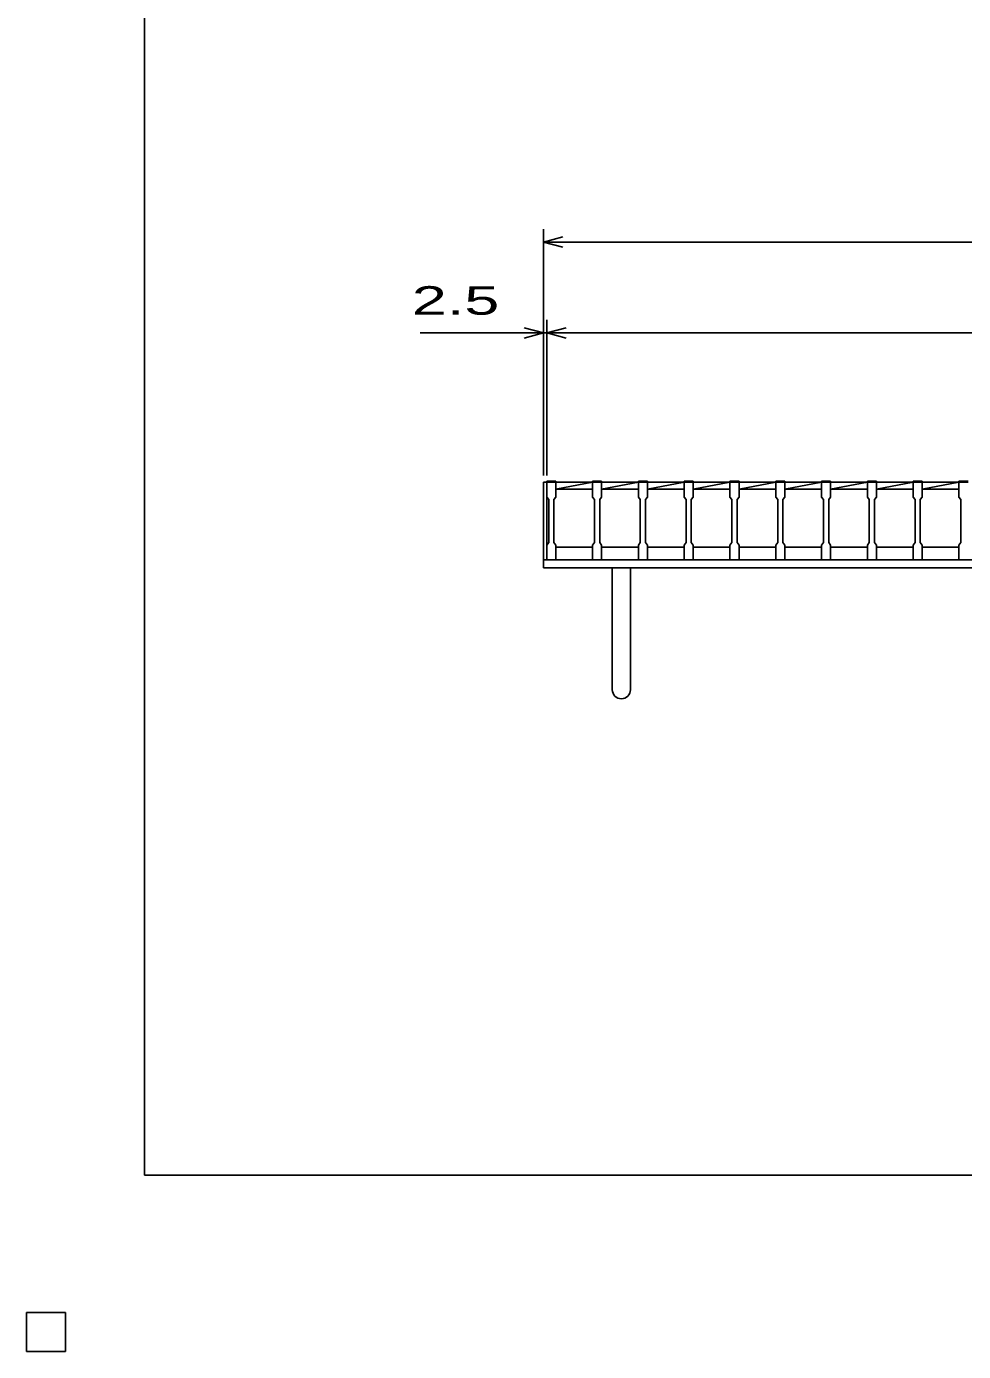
# Model space of a CAD drawing. Units: millimetres, scale not verified. Extents: x -1820 to 1731, y -1282 to 1054.
# Drawn here: x -1820 to -1098, y -1282 to -261 of the extents above; entities that cross this region are included whole.
import ezdxf
from ezdxf.enums import TextEntityAlignment as Align

# ---------------------------------------------------------------- set-up
doc = ezdxf.new("R2010")
doc.units = ezdxf.units.MM
doc.header["$LTSCALE"] = 10
for name, color, linetype, lineweight in [('0_2', 150, 'Continuous', 25), ('16', 3, 'Continuous', 25), ('19', 6, 'Continuous', 25), ('22', 4, 'Continuous', 25), ('24', 2, 'Continuous', 25), ('32', 4, 'Continuous', 25)]:
    doc.layers.add(name, color=color, linetype=linetype, lineweight=lineweight)
doc.styles.add('ベクトル', font='')
doc.styles.get('ベクトル').set_extended_font_data('ベクトル')

msp = doc.modelspace()

# ---------------------------------------------------------------- linework, layer by layer
at = {"layer": '0_2'}
for p, q in [((-1729, -1146.5), (-1729, 1053.5)), ((1731, -1146.5), (-1729, -1146.5)), ((-1790, -1252.5), (-1820, -1252.5)), ((-1820, -1252.5), (-1820, -1282.5)), ((-1790, -1252.5), (-1820, -1252.5)), ((-1820, -1252.5), (-1820, -1282.5)), ((-1790, -1252.5), (-1820, -1252.5)), ((-1820, -1252.5), (-1820, -1282.5)), ((-1790, -1252.5), (-1820, -1252.5)), ((-1820, -1252.5), (-1820, -1282.5)), ((-1790, -1252.5), (-1820, -1252.5)), ((-1820, -1252.5), (-1820, -1282.5)), ((-1790, -1282.5), (-1790, -1252.5)), ((-1790, -1282.5), (-1790, -1252.5)), ((-1790, -1282.5), (-1790, -1252.5)), ((-1790, -1282.5), (-1790, -1252.5)), ((-1790, -1282.5), (-1790, -1252.5)), ((-1820, -1282.5), (-1790, -1282.5)), ((-1820, -1282.5), (-1790, -1282.5)), ((-1820, -1282.5), (-1790, -1282.5)), ((-1820, -1282.5), (-1790, -1282.5)), ((-1820, -1282.5), (-1790, -1282.5))]:
    msp.add_line(p, q, dxfattribs=at)
at = {"layer": '16'}
for p, q in [((-1419, -612.5), (-1419, -611.8)), ((-1419, -611.8), (-1412, -611.8)), ((-1419, -612.5), (-1419, -624)), ((-1412, -612.5), (-1419, -612.5)), ((-1419, -612.5), (-1419, -662.5)), ((-1412, -611.8), (-1412, -612.5)), ((-1412, -624), (-1412, -612.5)), ((-1412, -612.5), (-1383.7, -612.5)), ((-1412, -618), (-1383.7, -612.5)), ((-1383.7, -612.5), (-1383.7, -611.8)), ((-1383.7, -611.8), (-1376.7, -611.8)), ((-1383.7, -612.5), (-1383.7, -624)), ((-1376.7, -612.5), (-1383.7, -612.5)), ((-1376.7, -611.8), (-1376.7, -612.5)), ((-1376.7, -624), (-1376.7, -612.5)), ((-1376.7, -612.5), (-1348.4, -612.5)), ((-1376.7, -618), (-1348.4, -612.5)), ((-1348.4, -612.5), (-1348.4, -611.8)), ((-1348.4, -611.8), (-1341.4, -611.8)), ((-1348.4, -612.5), (-1348.4, -624)), ((-1341.4, -612.5), (-1348.4, -612.5)), ((-1341.4, -611.8), (-1341.4, -612.5)), ((-1341.4, -624), (-1341.4, -612.5)), ((-1341.4, -612.5), (-1313.1, -612.5)), ((-1341.4, -618), (-1313.1, -612.5)), ((-1313.1, -612.5), (-1313.1, -611.8)), ((-1313.1, -611.8), (-1306.1, -611.8)), ((-1313.1, -612.5), (-1313.1, -624)), ((-1306.1, -612.5), (-1313.1, -612.5)), ((-1306.1, -611.8), (-1306.1, -612.5)), ((-1306.1, -624), (-1306.1, -612.5)), ((-1306.1, -612.5), (-1277.8, -612.5)), ((-1306.1, -618), (-1277.8, -612.5)), ((-1277.8, -612.5), (-1277.8, -611.8)), ((-1277.8, -611.8), (-1270.8, -611.8)), ((-1277.8, -612.5), (-1277.8, -624)), ((-1270.8, -612.5), (-1277.8, -612.5)), ((-1270.8, -611.8), (-1270.8, -612.5)), ((-1270.8, -624), (-1270.8, -612.5)), ((-1270.8, -612.5), (-1242.5, -612.5)), ((-1270.8, -618), (-1242.5, -612.5)), ((-1242.5, -612.5), (-1242.5, -611.8)), ((-1242.5, -611.8), (-1235.5, -611.8)), ((-1242.5, -612.5), (-1242.5, -624)), ((-1235.5, -612.5), (-1242.5, -612.5)), ((-1235.5, -611.8), (-1235.5, -612.5)), ((-1235.5, -624), (-1235.5, -612.5)), ((-1235.5, -612.5), (-1207.2, -612.5)), ((-1235.5, -618), (-1207.2, -612.5)), ((-1207.2, -612.5), (-1207.2, -611.8)), ((-1207.2, -611.8), (-1200.2, -611.8)), ((-1207.2, -612.5), (-1207.2, -624)), ((-1200.2, -612.5), (-1207.2, -612.5)), ((-1200.2, -611.8), (-1200.2, -612.5)), ((-1200.2, -624), (-1200.2, -612.5)), ((-1200.2, -612.5), (-1171.9, -612.5)), ((-1200.2, -618), (-1171.9, -612.5)), ((-1171.9, -612.5), (-1171.9, -611.8)), ((-1171.9, -611.8), (-1164.9, -611.8)), ((-1171.9, -612.5), (-1171.9, -624)), ((-1164.9, -612.5), (-1171.9, -612.5)), ((-1164.9, -611.8), (-1164.9, -612.5)), ((-1164.9, -624), (-1164.9, -612.5)), ((-1164.9, -612.5), (-1136.6, -612.5)), ((-1164.9, -618), (-1136.6, -612.5)), ((-1136.6, -612.5), (-1136.6, -611.8)), ((-1136.6, -611.8), (-1129.6, -611.8)), ((-1136.6, -612.5), (-1136.6, -624)), ((-1129.6, -612.5), (-1136.6, -612.5)), ((-1129.6, -611.8), (-1129.6, -612.5)), ((-1129.6, -624), (-1129.6, -612.5)), ((-1129.6, -612.5), (-1101.3, -612.5)), ((-1129.6, -618), (-1101.3, -612.5)), ((-1101.3, -612.5), (-1101.3, -611.8)), ((-1101.3, -611.8), (-1094.3, -611.8)), ((-1101.3, -612.5), (-1101.3, -624)), ((-1094.3, -612.5), (-1101.3, -612.5)), ((-1412, -618), (-1383.7, -618)), ((-1376.7, -618), (-1348.4, -618)), ((-1341.4, -618), (-1313.1, -618)), ((-1306.1, -618), (-1277.8, -618)), ((-1270.8, -618), (-1242.5, -618)), ((-1235.5, -618), (-1207.2, -618)), ((-1200.2, -618), (-1171.9, -618)), ((-1164.9, -618), (-1136.6, -618)), ((-1129.6, -618), (-1101.3, -618)), ((-1419, -624), (-1417.5, -626)), ((-1417.5, -626), (-1417.5, -659)), ((-1413.5, -626), (-1412, -624)), ((-1413.5, -659), (-1413.5, -626)), ((-1383.7, -624), (-1382.2, -626)), ((-1382.2, -626), (-1382.2, -659)), ((-1378.2, -626), (-1376.7, -624)), ((-1378.2, -659), (-1378.2, -626)), ((-1348.4, -624), (-1346.9, -626)), ((-1346.9, -626), (-1346.9, -659)), ((-1342.9, -626), (-1341.4, -624)), ((-1342.9, -659), (-1342.9, -626)), ((-1313.1, -624), (-1311.6, -626)), ((-1311.6, -626), (-1311.6, -659)), ((-1307.6, -626), (-1306.1, -624)), ((-1307.6, -659), (-1307.6, -626)), ((-1277.8, -624), (-1276.3, -626)), ((-1276.3, -626), (-1276.3, -659)), ((-1272.3, -626), (-1270.8, -624)), ((-1272.3, -659), (-1272.3, -626)), ((-1242.5, -624), (-1241, -626)), ((-1241, -626), (-1241, -659)), ((-1237, -626), (-1235.5, -624)), ((-1237, -659), (-1237, -626)), ((-1207.2, -624), (-1205.7, -626)), ((-1205.7, -626), (-1205.7, -659)), ((-1201.7, -626), (-1200.2, -624)), ((-1201.7, -659), (-1201.7, -626)), ((-1171.9, -624), (-1170.4, -626)), ((-1170.4, -626), (-1170.4, -659)), ((-1166.4, -626), (-1164.9, -624)), ((-1166.4, -659), (-1166.4, -626)), ((-1136.6, -624), (-1135.1, -626)), ((-1135.1, -626), (-1135.1, -659)), ((-1131.1, -626), (-1129.6, -624)), ((-1131.1, -659), (-1131.1, -626)), ((-1101.3, -624), (-1099.8, -626)), ((-1099.8, -626), (-1099.8, -659)), ((-1417.5, -659), (-1419, -661)), ((-1419, -661), (-1419, -672.5)), ((-1412, -661), (-1413.5, -659)), ((-1412, -672.5), (-1412, -661)), ((-1412, -662.5), (-1383.7, -662.5)), ((-1382.2, -659), (-1383.7, -661)), ((-1383.7, -661), (-1383.7, -672.5)), ((-1376.7, -661), (-1378.2, -659)), ((-1376.7, -672.5), (-1376.7, -661)), ((-1376.7, -662.5), (-1348.4, -662.5)), ((-1346.9, -659), (-1348.4, -661)), ((-1348.4, -661), (-1348.4, -672.5)), ((-1341.4, -661), (-1342.9, -659)), ((-1341.4, -672.5), (-1341.4, -661)), ((-1341.4, -662.5), (-1313.1, -662.5)), ((-1311.6, -659), (-1313.1, -661)), ((-1313.1, -661), (-1313.1, -672.5)), ((-1306.1, -661), (-1307.6, -659)), ((-1306.1, -672.5), (-1306.1, -661)), ((-1306.1, -662.5), (-1277.8, -662.5)), ((-1276.3, -659), (-1277.8, -661)), ((-1277.8, -661), (-1277.8, -672.5)), ((-1270.8, -661), (-1272.3, -659)), ((-1270.8, -672.5), (-1270.8, -661)), ((-1270.8, -662.5), (-1242.5, -662.5)), ((-1241, -659), (-1242.5, -661)), ((-1242.5, -661), (-1242.5, -672.5)), ((-1235.5, -661), (-1237, -659)), ((-1235.5, -672.5), (-1235.5, -661)), ((-1235.5, -662.5), (-1207.2, -662.5)), ((-1205.7, -659), (-1207.2, -661)), ((-1207.2, -661), (-1207.2, -672.5)), ((-1200.2, -661), (-1201.7, -659)), ((-1200.2, -672.5), (-1200.2, -661)), ((-1200.2, -662.5), (-1171.9, -662.5)), ((-1170.4, -659), (-1171.9, -661)), ((-1171.9, -661), (-1171.9, -672.5)), ((-1164.9, -661), (-1166.4, -659)), ((-1164.9, -672.5), (-1164.9, -661)), ((-1164.9, -662.5), (-1136.6, -662.5)), ((-1135.1, -659), (-1136.6, -661)), ((-1136.6, -661), (-1136.6, -672.5)), ((-1129.6, -661), (-1131.1, -659)), ((-1129.6, -672.5), (-1129.6, -661)), ((-1129.6, -662.5), (-1101.3, -662.5)), ((-1099.8, -659), (-1101.3, -661)), ((-1101.3, -661), (-1101.3, -672.5)), ((-1419, -672.5), (-1412, -672.5)), ((-1383.7, -672.5), (-1376.7, -672.5)), ((-1348.4, -672.5), (-1341.4, -672.5)), ((-1313.1, -672.5), (-1306.1, -672.5)), ((-1277.8, -672.5), (-1270.8, -672.5)), ((-1242.5, -672.5), (-1235.5, -672.5)), ((-1207.2, -672.5), (-1200.2, -672.5)), ((-1171.9, -672.5), (-1164.9, -672.5)), ((-1136.6, -672.5), (-1129.6, -672.5)), ((-1101.3, -672.5), (-1094.3, -672.5)), ((-1790, -1252.5), (-1820, -1252.5)), ((-1820, -1252.5), (-1820, -1282.5)), ((-1790, -1252.5), (-1820, -1252.5)), ((-1820, -1252.5), (-1820, -1282.5)), ((-1790, -1252.5), (-1820, -1252.5)), ((-1820, -1252.5), (-1820, -1282.5)), ((-1790, -1252.5), (-1820, -1252.5)), ((-1820, -1252.5), (-1820, -1282.5)), ((-1790, -1252.5), (-1820, -1252.5)), ((-1820, -1252.5), (-1820, -1282.5)), ((-1790, -1282.5), (-1790, -1252.5)), ((-1790, -1282.5), (-1790, -1252.5)), ((-1790, -1282.5), (-1790, -1252.5)), ((-1790, -1282.5), (-1790, -1252.5)), ((-1790, -1282.5), (-1790, -1252.5)), ((-1820, -1282.5), (-1790, -1282.5)), ((-1820, -1282.5), (-1790, -1282.5)), ((-1820, -1282.5), (-1790, -1282.5)), ((-1820, -1282.5), (-1790, -1282.5)), ((-1820, -1282.5), (-1790, -1282.5))]:
    msp.add_line(p, q, dxfattribs=at)
at = {"layer": '19'}
for p, q in [((-1421.5, -672.5), (-1421.5, -612.5)), ((-1421.5, -612.5), (-1419, -612.5)), ((-1421.5, -672.5), (-421.5, -672.5)), ((-1421.5, -678.5), (-1421.5, -672.5)), ((-421.5, -678.5), (-1421.5, -678.5)), ((-1368.5, -678.5), (-1368.5, -772.5)), ((-1354.5, -772.5), (-1354.5, -678.5))]:
    msp.add_line(p, q, dxfattribs=at)
msp.add_arc((-1361.5, -772.5), 7, 180, 0, dxfattribs=at)
at = {"layer": '22'}
for p, q in [((-1421.5, -607.5), (-1421.5, -417.5)), ((-1421.5, -427.5), (-1406.5, -423.5)), ((-1406.5, -431.5), (-1421.5, -427.5)), ((-1421.5, -427.5), (-421.5, -427.5)), ((-1421.5, -607.5), (-1421.5, -487.5)), ((-1419, -607.5), (-1419, -487.5)), ((-1516.5, -497.5), (-1421.5, -497.5)), ((-1421.5, -497.5), (-1436.5, -493.5)), ((-1436.5, -501.5), (-1421.5, -497.5)), ((-1421.5, -497.5), (-1419, -497.5)), ((-1419, -497.5), (-1404, -493.5)), ((-1404, -501.5), (-1419, -497.5)), ((-1419, -497.5), (-424, -497.5))]:
    msp.add_line(p, q, dxfattribs=at)
at = {"layer": '22', "color": 2}
for p, q in [((-1790, -1252.5), (-1820, -1252.5)), ((-1820, -1252.5), (-1820, -1282.5)), ((-1790, -1252.5), (-1820, -1252.5)), ((-1820, -1252.5), (-1820, -1282.5)), ((-1790, -1252.5), (-1820, -1252.5)), ((-1820, -1252.5), (-1820, -1282.5)), ((-1790, -1282.5), (-1790, -1252.5)), ((-1790, -1282.5), (-1790, -1252.5)), ((-1790, -1282.5), (-1790, -1252.5)), ((-1820, -1282.5), (-1790, -1282.5)), ((-1820, -1282.5), (-1790, -1282.5)), ((-1820, -1282.5), (-1790, -1282.5))]:
    msp.add_line(p, q, dxfattribs=at)
at = {"layer": '24', "color": 4}
for p, q in [((-1790, -1252.5), (-1820, -1252.5)), ((-1820, -1252.5), (-1820, -1282.5)), ((-1790, -1252.5), (-1820, -1252.5)), ((-1820, -1252.5), (-1820, -1282.5)), ((-1790, -1252.5), (-1820, -1252.5)), ((-1820, -1252.5), (-1820, -1282.5)), ((-1790, -1282.5), (-1790, -1252.5)), ((-1790, -1282.5), (-1790, -1252.5)), ((-1790, -1282.5), (-1790, -1252.5)), ((-1820, -1282.5), (-1790, -1282.5)), ((-1820, -1282.5), (-1790, -1282.5)), ((-1820, -1282.5), (-1790, -1282.5))]:
    msp.add_line(p, q, dxfattribs=at)
at = {"layer": '32'}
for p, q in [((-1790, -1252.5), (-1820, -1252.5)), ((-1820, -1252.5), (-1820, -1282.5)), ((-1790, -1252.5), (-1820, -1252.5)), ((-1820, -1252.5), (-1820, -1282.5)), ((-1790, -1252.5), (-1820, -1252.5)), ((-1820, -1252.5), (-1820, -1282.5)), ((-1790, -1252.5), (-1820, -1252.5)), ((-1820, -1252.5), (-1820, -1282.5)), ((-1790, -1252.5), (-1820, -1252.5)), ((-1820, -1252.5), (-1820, -1282.5)), ((-1790, -1282.5), (-1790, -1252.5)), ((-1790, -1282.5), (-1790, -1252.5)), ((-1790, -1282.5), (-1790, -1252.5)), ((-1790, -1282.5), (-1790, -1252.5)), ((-1790, -1282.5), (-1790, -1252.5)), ((-1820, -1282.5), (-1790, -1282.5)), ((-1820, -1282.5), (-1790, -1282.5)), ((-1820, -1282.5), (-1790, -1282.5)), ((-1820, -1282.5), (-1790, -1282.5)), ((-1820, -1282.5), (-1790, -1282.5))]:
    msp.add_line(p, q, dxfattribs=at)

# ---------------------------------------------------------------- texts
at = {"layer": '22', "color": 2, "style": 'ベクトル', "width": 1.65}
msp.add_text(' 2.5 ', height=21.99, dxfattribs=at).set_placement((-1536.5, -472.5), align=Align.MIDDLE_LEFT)

doc.saveas('drawing.dxf')
